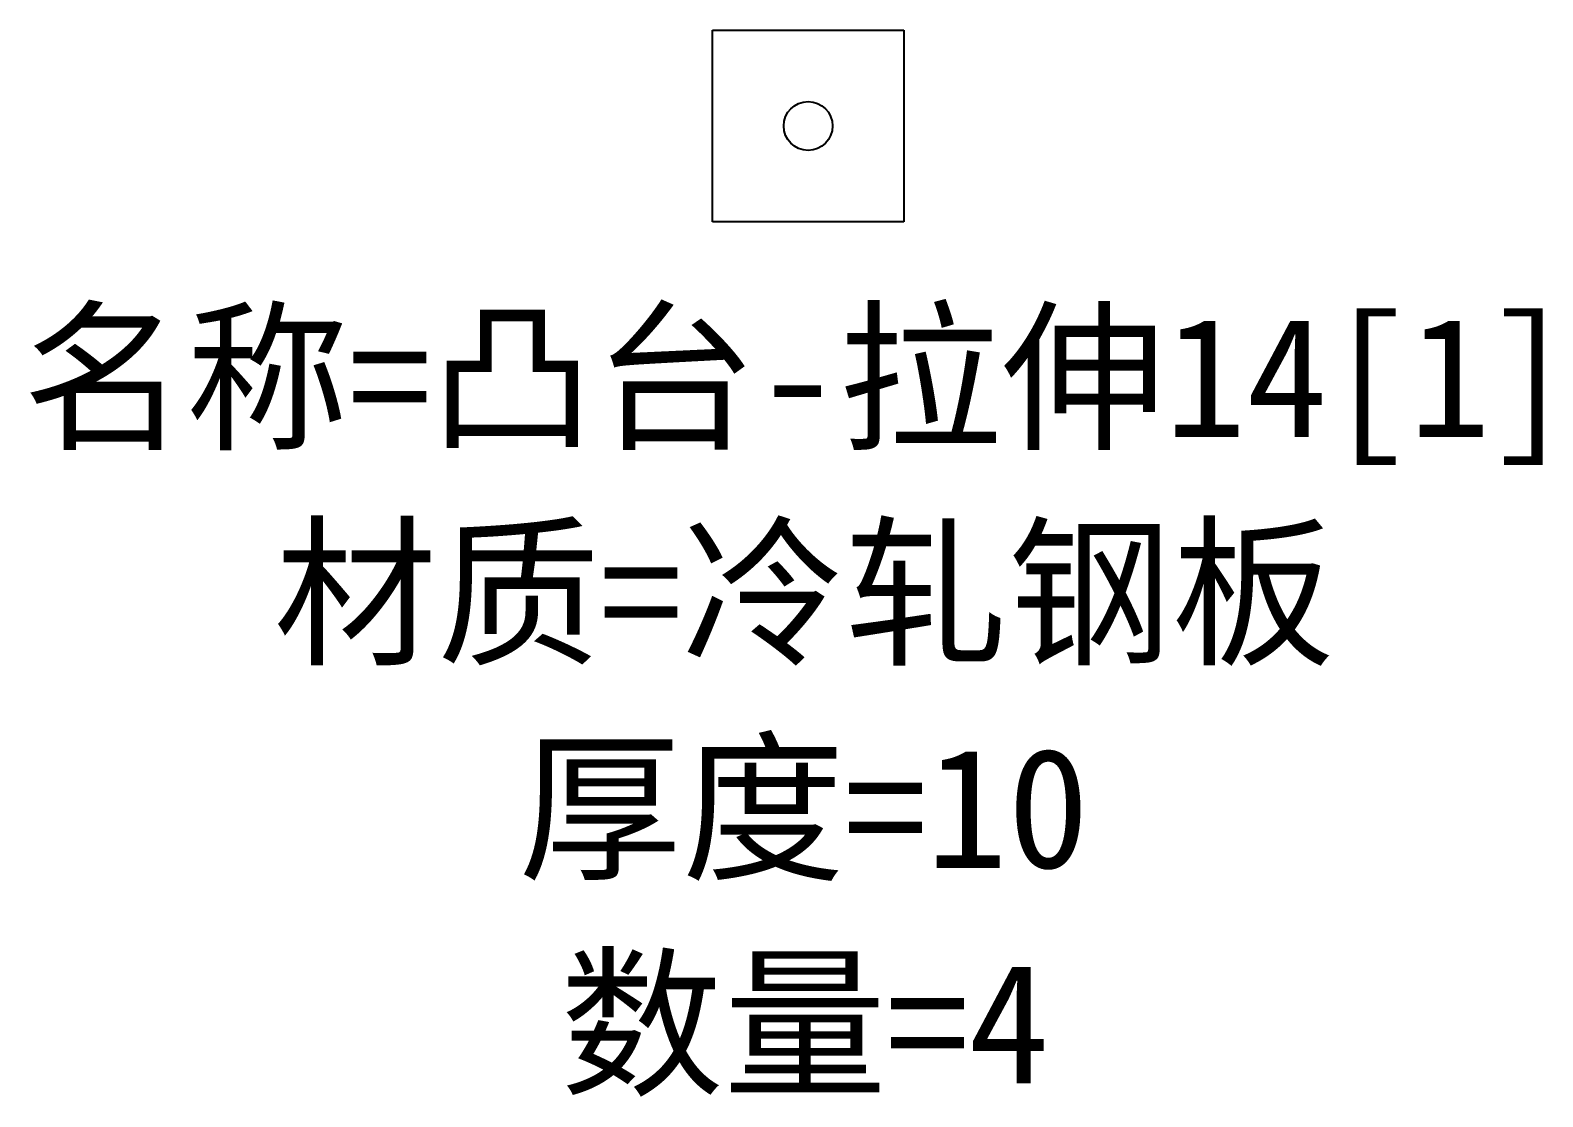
# Model space of a CAD drawing. Header units: millimetres. Extents: x 1861 to 14692, y -8465 to -4242.
# Drawn here: x 1860.8 to 2176.8, y -4464.6 to -4241.7 of the extents above; entities that cross this region are included whole.
import ezdxf

# ---------------------------------------------------------------- set-up
doc = ezdxf.new("R2010")
doc.units = ezdxf.units.MM
doc.layers.add('零件信息', color=131, linetype='Continuous')
doc.styles.add('SLDTEXTSTYLE1', font='', dxfattribs={"bigfont": 'bigfont'})
doc.styles.get('SLDTEXTSTYLE1').set_extended_font_data('宋体')

msp = doc.modelspace()

# ---------------------------------------------------------------- linework, layer by layer
at = {"color": 7, "linetype": 'Continuous', "lineweight": 25}
for p, q in [((2003.29, -4281.74), (2003.29, -4241.74)), ((2003.29, -4241.74), (2043.29, -4241.74)), ((2043.29, -4241.74), (2043.29, -4281.74)), ((2043.29, -4281.74), (2003.29, -4281.74))]:
    msp.add_line(p, q, dxfattribs=at)
msp.add_circle((2023.29, -4261.74), 5.1, dxfattribs=at)

# ---------------------------------------------------------------- texts
at = {"layer": '零件信息', "char_height": 25, "attachment_point": 2, "style": 'SLDTEXTSTYLE1'}
for s, insert in [('名称=凸台-拉伸14[1]', (2021.02, -4301.75)), ('材质=冷轧钢板', (2022.48, -4346.75)), ('厚度=10', (2022.37, -4391.75)), ('数量=4', (2022.62, -4436.75))]:
    msp.add_mtext(s, dxfattribs=dict(at, insert=insert))

doc.saveas('drawing.dxf')
